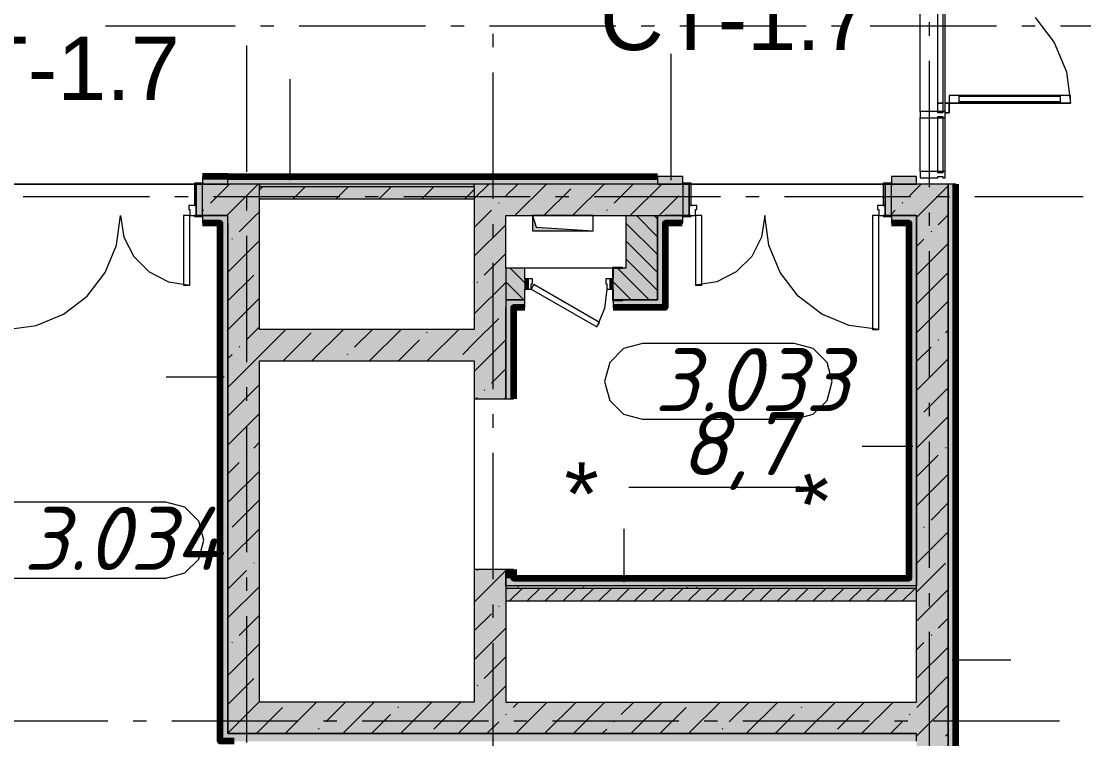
# Model space of a CAD drawing. Header units: millimetres. Extents: x -537608 to 253996, y -217170 to 186033.
# Drawn here: x -232611 to -224204, y 95031 to 100710 of the extents above; entities that cross this region are included whole.
import ezdxf

# ---------------------------------------------------------------- set-up
doc = ezdxf.new("R2010")
doc.units = ezdxf.units.MM
doc.layers.add('16) Лак 1.6м', color=160, linetype='Continuous', lineweight=90)
doc.layers.add('PDF _Геометрия', color=7, linetype='Continuous')
doc.layers.add('PDF _Текст', color=7, linetype='Continuous')
doc.layers.add('PDF _Сплошная заливка', color=7, linetype='Continuous', true_color=0xffffff)
doc.styles.add('PDF GOST-Common', font='arial.ttf')
doc.styles.add('PDF ISOCPEUR Italic', font='isocpeui.ttf')

msp = doc.modelspace()

# ---------------------------------------------------------------- hatches: boundary and pattern name
at = {"layer": 'PDF _Сплошная заливка', "true_color": 0x93bf4f, "transparency": 33554559}
h = msp.add_hatch(color=73, dxfattribs=at)
h.paths.add_polyline_path([(-231171.193, 99421.2652), (-230976.1935, 99421.2652), (-230976.1935, 99481.2658), (-231176.1922, 99481.2658), (-231176.1922, 99429.2655), (-231171.193, 99429.2655), (-231171.193, 99422.7658)], flags=0)
h.paths.add_polyline_path([(-232831.1934, 99421.2652), (-232831.1934, 99429.2655), (-232826.1921, 99429.2655), (-232826.1921, 99481.2658), (-233026.1928, 99481.2658), (-233026.1928, 99421.2652)], flags=0)
at = {"layer": 'PDF _Сплошная заливка', "true_color": 0xff7d7d, "transparency": 33554559}
for points in [[(-227576.1934, 99421.2652), (-227576.1934, 99481.2658), (-230976.1935, 99481.2658), (-230976.1935, 99421.2652), (-228265.7155, 99421.2652)], [(-225276.1932, 91981.2671), (-225216.1946, 91981.2671), (-225216.1946, 99421.2652), (-225276.1932, 99421.2652), (-225276.1932, 92577.1358)]]:
    msp.add_hatch(color=11, dxfattribs=at).paths.add_polyline_path(points)
at = {"layer": 'PDF _Сплошная заливка', "true_color": 0x93bf4f, "transparency": 33554559}
h = msp.add_hatch(color=73, dxfattribs=at)
h.paths.add_polyline_path([(-227381.1939, 99421.2652), (-227381.1939, 99429.2655), (-227376.1926, 99429.2655), (-227376.1926, 99481.2658), (-227576.1934, 99481.2658), (-227576.1934, 99421.2652), (-227430.8453, 99421.2652)], flags=0)
h.paths.add_polyline_path([(-225526.1941, 99421.2652), (-225526.1941, 99481.2658), (-225726.1927, 99481.2658), (-225726.1927, 99429.2655), (-225721.1936, 99429.2655), (-225721.1936, 99421.2652)], flags=0)
at = {"layer": 'PDF _Сплошная заливка', "transparency": 33554559}
h = msp.add_hatch(color=256, dxfattribs=at)
h.paths.add_polyline_path([(-232831.1934, 99171.2642), (-232826.1921, 99171.2642), (-232826.1921, 99421.2652), (-233126.1932, 99421.2652), (-233126.1932, 99171.2642)], flags=0)
h.paths.add_polyline_path([(-231176.1922, 99171.2642), (-230726.1926, 99171.2642), (-230726.1926, 99421.2652), (-231176.1922, 99421.2652)], flags=0)
for points in [[(-229026.1925, 99401.2642), (-229026.1925, 99421.2652), (-230726.1926, 99421.2652), (-230726.1926, 99401.2642), (-229935.4537, 99401.2642)], [(-229026.1925, 99301.266), (-229026.1925, 99401.2642), (-230726.1926, 99401.2642), (-230726.1926, 99301.266), (-229935.4537, 99301.266)], [(-230726.1926, 95071.2678), (-230726.1926, 99171.2642), (-230976.1935, 99171.2642), (-230976.1935, 95071.2678), (-230770.3238, 95071.2678)], [(-225526.1941, 95321.2644), (-225276.1932, 95321.2644), (-225276.1932, 99171.2642), (-225526.1941, 99171.2642), (-225526.1941, 95408.9327)], [(-225526.1941, 96221.2636), (-225526.1941, 96241.2646), (-228776.1937, 96241.2646), (-228776.1937, 96221.2636), (-228265.7155, 96221.2636)], [(-225526.1941, 96121.2675), (-225526.1941, 96221.2636), (-228776.1937, 96221.2636), (-228776.1937, 96121.2675), (-228265.7155, 96121.2675)], [(-225526.1941, 95071.2678), (-225276.1932, 95071.2678), (-225276.1932, 95321.2644), (-230726.1926, 95321.2644), (-230726.1926, 95071.2678), (-226595.9773, 95071.2678)], [(-225276.1932, 91921.2686), (-225276.1932, 95071.2678), (-225526.1941, 95071.2678), (-225526.1941, 91921.2686), (-225324.5808, 91921.2686)]]:
    msp.add_hatch(color=256, dxfattribs=at).paths.add_polyline_path(points)
h = msp.add_hatch(color=256, dxfattribs=at)
h.paths.add_polyline_path([(-228776.1937, 95321.2644), (-228776.1937, 96371.2642), (-229026.1925, 96371.2642), (-229026.1925, 95321.2644)], flags=0)
h.paths.add_polyline_path([(-229026.1925, 97721.2651), (-228776.1937, 97721.2651), (-228776.1937, 99421.2652), (-229026.1925, 99421.2652), (-229026.1925, 98021.2662)], flags=0)
h = msp.add_hatch(color=256, dxfattribs=at)
h.paths.add_polyline_path([(-227430.8453, 99171.2642), (-227376.1926, 99171.2642), (-227376.1926, 99421.2652), (-228776.1937, 99421.2652), (-228776.1937, 99171.2642), (-227516.1927, 99171.2642)], flags=0)
h.paths.add_polyline_path([(-225276.1932, 99171.2642), (-225276.1932, 99421.2652), (-225726.1927, 99421.2652), (-225726.1927, 99171.2642), (-225343.6732, 99171.2642)], flags=0)
at = {"layer": 'PDF _Сплошная заливка', "true_color": 0xf4f4f4, "transparency": 33554559}
msp.add_hatch(color=7, dxfattribs=at).paths.add_polyline_path([(-225761.1072, 99171.2642), (-225726.1927, 99171.2642), (-225726.1927, 99421.2652), (-225776.1929, 99421.2652), (-225776.1929, 99171.2642)])
at = {"layer": 'PDF _Сплошная заливка', "true_color": 0x56bc34, "transparency": 33554559}
h = msp.add_hatch(color=85, dxfattribs=at)
h.paths.add_polyline_path([(-230976.1935, 99111.2657), (-230976.1935, 99171.2642), (-231171.193, 99169.122), (-231171.193, 99163.266), (-231176.1922, 99163.266), (-231176.1922, 99111.2657), (-231036.192, 99111.2657)], flags=0)
h.paths.add_polyline_path([(-232831.1934, 99111.2657), (-232826.1921, 99111.2657), (-232826.1921, 99163.266), (-232831.1934, 99163.266), (-232831.1934, 99171.2642), (-233126.1932, 99171.2642), (-233126.1932, 99111.2657), (-233066.1926, 99111.2657)], flags=0)
at = {"layer": 'PDF _Сплошная заливка', "true_color": 0xe2e2e2, "transparency": 33554559}
msp.add_hatch(color=254, dxfattribs=at).paths.add_polyline_path([(-228086.1936, 99051.2651), (-228536.1932, 99081.2643), (-228566.1925, 99171.2642), (-228566.1925, 99051.2651), (-228265.7155, 99051.2651)])
at = {"layer": 'PDF _Сплошная заливка', "true_color": 0x56bc34, "transparency": 33554559}
h = msp.add_hatch(color=85, dxfattribs=at)
h.paths.add_polyline_path([(-225526.1941, 99111.2657), (-225526.1941, 99171.2642), (-225721.1936, 99169.122), (-225721.1936, 99163.266), (-225726.1927, 99163.266), (-225726.1927, 99111.2657), (-225586.1947, 99111.2657)], flags=0)
h.paths.add_polyline_path([(-227430.8453, 99111.2657), (-227376.1926, 99111.2657), (-227376.1926, 99163.266), (-227381.1939, 99163.266), (-227381.1939, 99171.2642), (-227516.1927, 99171.2642), (-227516.1927, 99111.2657)], flags=0)
h = msp.add_hatch(color=85, dxfattribs=at)
h.paths.add_polyline_path([(-227926.1926, 98445.5553), (-227516.1927, 98445.5553), (-227516.1927, 98505.5559), (-227926.1926, 98505.5559)], flags=0)
h.paths.add_polyline_path([(-228716.1931, 98445.5553), (-228626.1931, 98445.5553), (-228626.1931, 98505.5559), (-228776.1937, 98505.5559), (-228776.1937, 98445.5553)], flags=0)
for points in [[(-225586.1947, 96241.2646), (-225586.1947, 96301.2674), (-228776.1937, 96301.2674), (-228776.1937, 96241.2646), (-228265.7155, 96241.2646)], [(-225586.1947, 95011.265), (-225526.1941, 95011.265), (-225526.1941, 95071.2678), (-230976.1935, 95071.2678), (-230976.1935, 95011.265), (-226595.9773, 95011.265)]]:
    msp.add_hatch(color=85, dxfattribs=at).paths.add_polyline_path(points)

# ---------------------------------------------------------------- linework, layer by layer
at = {"layer": '16) Лак 1.6м'}
for p, q in [((-230976.1935, 99481.2658), (-231176.1922, 99481.2658)), ((-230976.1935, 99481.2658), (-227576.1934, 99481.2658)), ((-225216.1946, 91981.2671), (-225216.1946, 99421.2652))]:
    msp.add_line(p, q, dxfattribs=at)
for points in [[(-230926.1934, 95011.265), (-231036.192, 95011.265), (-231036.192, 99111.2657), (-231176.1922, 99111.2657)], [(-228716.1931, 96371.2642), (-228716.1931, 96301.2674), (-225586.1947, 96301.2674), (-225586.1947, 99111.2657), (-225726.1927, 99111.2657)], [(-227381.1939, 99111.2657), (-227516.1927, 99111.2657), (-227516.1927, 98445.5553), (-227926.1926, 98445.5553)], [(-228626.1931, 98445.5553), (-228716.1931, 98445.5553), (-228716.1931, 97721.2651)]]:
    msp.add_lwpolyline(points, dxfattribs=at)
at = {"layer": 'PDF _Геометрия', "lineweight": 9}
for p, q in [((-225498.1928, 99996.2652), (-225498.1928, 102046.2645)), ((-225358.1948, 99996.2652), (-225358.1948, 102046.2645)), ((-225318.193, 102046.2645), (-225318.193, 99996.2652)), ((-225301.1932, 99996.2652), (-225301.1932, 102046.2645)), ((-224589.3708, 100740.087), (-224436.8104, 100541.2639)), ((-224436.8104, 100541.2639), (-224340.9049, 100309.731)), ((-227469.1916, 99451.2644), (-227469.1916, 100451.264)), ((-224340.9049, 100309.731), (-224308.193, 100061.265)), ((-230483.8088, 99451.2644), (-230483.8088, 100251.2653)), ((-225358.1948, 100061.265), (-225318.193, 100061.265)), ((-225318.193, 100061.265), (-225358.1948, 100061.265)), ((-225268.1927, 100061.265), (-225301.1932, 100061.265)), ((-225301.1932, 100061.265), (-225268.1927, 100061.265)), ((-225268.1927, 100121.2657), (-225268.1927, 100061.265)), ((-224308.193, 100121.2657), (-225268.1927, 100121.2657)), ((-225268.1927, 100121.2657), (-225268.1927, 100061.265)), ((-224308.193, 100121.2657), (-225268.1927, 100121.2657)), ((-224308.193, 100061.265), (-225268.1927, 100061.265)), ((-225268.1927, 100061.265), (-224308.193, 100061.265)), ((-225268.1927, 100061.265), (-224308.193, 100061.265)), ((-225268.1927, 100061.265), (-225268.1927, 99986.2648)), ((-225268.1927, 99986.2648), (-225268.1927, 100061.265)), ((-225188.1933, 100061.265), (-225188.1933, 100121.2657)), ((-224388.1946, 100115.2654), (-225188.1933, 100115.2654)), ((-224388.1946, 100071.2655), (-225188.1933, 100071.2655)), ((-224388.1946, 100061.265), (-224388.1946, 100121.2657)), ((-224308.193, 100061.265), (-224308.193, 100121.2657)), ((-224308.193, 100061.265), (-224308.193, 100121.2657)), ((-225358.1948, 99996.2652), (-225498.1928, 99996.2652)), ((-225498.1928, 99996.2652), (-225498.1928, 99946.265)), ((-225318.193, 99996.2652), (-225358.1948, 99996.2652)), ((-225358.1948, 99986.2648), (-225358.1948, 99996.2652)), ((-225318.193, 99986.2648), (-225358.1948, 99986.2648)), ((-225301.1932, 99996.2652), (-225318.193, 99996.2652)), ((-225318.193, 99996.2652), (-225318.193, 99986.2648)), ((-225301.1932, 99946.265), (-225301.1932, 99996.2652)), ((-225268.1927, 99986.2648), (-225301.1932, 99986.2648)), ((-225301.1932, 99986.2648), (-225268.1927, 99986.2648)), ((-225498.1928, 99521.2656), (-225498.1928, 99946.265)), ((-225498.1928, 99946.265), (-225358.1948, 99946.265)), ((-225358.1948, 99956.2655), (-225318.193, 99956.2655)), ((-225358.1948, 99946.265), (-225358.1948, 99956.2655)), ((-225358.1948, 99946.265), (-225318.193, 99946.265)), ((-225358.1948, 99521.2656), (-225358.1948, 99946.265)), ((-225318.193, 99956.2655), (-225318.193, 99946.265)), ((-225318.193, 99946.265), (-225318.193, 99521.2656)), ((-225318.193, 99946.265), (-225301.1932, 99946.265)), ((-225301.1932, 99521.2656), (-225301.1932, 99946.265)), ((-231176.1922, 99481.2658), (-231176.1922, 99429.2655)), ((-230976.1935, 99421.2652), (-230976.1935, 99481.2658)), ((-230976.1935, 99421.2652), (-230976.1935, 99481.2658)), ((-227576.1934, 99481.2658), (-227576.1934, 99421.2652)), ((-227376.1926, 99481.2658), (-227576.1934, 99481.2658)), ((-227576.1934, 99481.2658), (-227576.1934, 99421.2652)), ((-227376.1926, 99429.2655), (-227376.1926, 99481.2658)), ((-225526.1941, 99481.2658), (-225726.1927, 99481.2658)), ((-225726.1927, 99481.2658), (-225726.1927, 99429.2655)), ((-225526.1941, 99421.2652), (-225526.1941, 99481.2658)), ((-225358.1948, 99521.2656), (-225498.1928, 99521.2656)), ((-225498.1928, 99521.2656), (-225498.1928, 99471.2653)), ((-225498.1928, 99471.2653), (-225358.1948, 99471.2653)), ((-225318.193, 99521.2656), (-225358.1948, 99521.2656)), ((-225358.1948, 99511.2651), (-225358.1948, 99521.2656)), ((-225318.193, 99511.2651), (-225358.1948, 99511.2651)), ((-225358.1948, 99481.2658), (-225318.193, 99481.2658)), ((-225358.1948, 99471.2653), (-225358.1948, 99481.2658)), ((-225301.1932, 99521.2656), (-225318.193, 99521.2656)), ((-225318.193, 99521.2656), (-225318.193, 99511.2651)), ((-225318.193, 99481.2658), (-225318.193, 99471.2653)), ((-225318.193, 99471.2653), (-225301.1932, 99471.2653)), ((-225301.1932, 99471.2653), (-225301.1932, 99521.2656)), ((-231241.192, 99429.2655), (-231241.192, 99421.2652)), ((-231171.193, 99429.2655), (-231241.192, 99429.2655)), ((-231241.192, 99421.2652), (-231241.192, 99251.2658)), ((-231226.1924, 99421.2652), (-231241.192, 99421.2652)), ((-231241.192, 99421.2652), (-231171.193, 99421.2652)), ((-231226.1924, 99421.2652), (-231226.1924, 99171.2642)), ((-231176.1922, 99421.2652), (-231226.1924, 99421.2652)), ((-231226.1924, 99251.2658), (-231226.1924, 99421.2652)), ((-231176.1922, 99171.2642), (-231176.1922, 99421.2652)), ((-231171.193, 99421.2652), (-231171.193, 99429.2655)), ((-230976.1935, 99421.2652), (-231171.193, 99421.2652)), ((-231171.193, 99421.2652), (-230976.1935, 99421.2652)), ((-231114.0407, 99270.7845), (-230963.56, 99421.2652)), ((-230985.4621, 99171.2642), (-230735.461, 99421.2652)), ((-228776.1937, 99421.2652), (-230976.1935, 99421.2652)), ((-230726.1926, 99421.2652), (-230976.1935, 99421.2652)), ((-229026.1925, 99421.2652), (-230726.1926, 99421.2652)), ((-230726.1926, 99421.2652), (-230726.1926, 99401.2642)), ((-230726.1926, 99401.2642), (-230726.1926, 99421.2652)), ((-230726.1926, 99375.6354), (-230700.5617, 99401.2642)), ((-230726.1926, 99301.266), (-230726.1926, 99401.2642)), ((-230726.1926, 99401.2642), (-229026.1925, 99401.2642)), ((-230726.1926, 99301.266), (-230726.1926, 99401.2642)), ((-230461.1511, 99301.266), (-230361.1507, 99401.2642)), ((-230121.7402, 99301.266), (-230021.7397, 99401.2642)), ((-229782.3292, 99301.266), (-229682.3287, 99401.2642)), ((-229442.9182, 99301.266), (-229342.9178, 99401.2642)), ((-229103.5073, 99301.266), (-229026.1925, 99378.5786)), ((-229026.1925, 99305.7463), (-228910.6737, 99421.2652)), ((-229026.1925, 99401.2642), (-229026.1925, 99421.2652)), ((-228776.1937, 99421.2652), (-229026.1925, 99421.2652)), ((-229026.1925, 99401.2642), (-229026.1925, 99301.266)), ((-227576.1934, 99421.2652), (-228776.1937, 99421.2652)), ((-227576.1934, 99421.2652), (-228776.1937, 99421.2652)), ((-228776.0322, 99327.8098), (-228682.5747, 99421.2652)), ((-228704.4767, 99171.2642), (-228454.4778, 99421.2652)), ((-228476.3777, 99171.2642), (-228262.8112, 99384.8329)), ((-228248.2809, 99171.2642), (-227998.2799, 99421.2652)), ((-227920.6616, 99270.7845), (-227770.181, 99421.2652)), ((-227792.0829, 99171.2642), (-227542.0842, 99421.2652)), ((-227576.1934, 99421.2652), (-227381.1939, 99421.2652)), ((-227381.1939, 99421.2652), (-227576.1934, 99421.2652)), ((-227311.1928, 99429.2655), (-227381.1939, 99429.2655)), ((-227381.1939, 99429.2655), (-227381.1939, 99421.2652)), ((-227381.1939, 99421.2652), (-227311.1928, 99421.2652)), ((-227326.1924, 99421.2652), (-227376.1926, 99421.2652)), ((-227376.1926, 99421.2652), (-227376.1926, 99171.2642)), ((-227326.1924, 99171.2642), (-227326.1924, 99421.2652)), ((-227311.1928, 99421.2652), (-227326.1924, 99421.2652)), ((-227326.1924, 99421.2652), (-227326.1924, 99251.2658)), ((-227311.1928, 99421.2652), (-227311.1928, 99429.2655)), ((-227311.1928, 99251.2658), (-227311.1928, 99421.2652)), ((-225791.1947, 99429.2655), (-225791.1947, 99421.2652)), ((-225721.1936, 99429.2655), (-225791.1947, 99429.2655)), ((-225791.1947, 99421.2652), (-225791.1947, 99251.2658)), ((-225776.1929, 99421.2652), (-225791.1947, 99421.2652)), ((-225791.1947, 99421.2652), (-225721.1936, 99421.2652)), ((-225776.1929, 99421.2652), (-225776.1929, 99171.2642)), ((-225726.1927, 99421.2652), (-225776.1929, 99421.2652)), ((-225776.1929, 99251.2658), (-225776.1929, 99421.2652)), ((-225726.1927, 99412.367), (-225717.2967, 99421.2652)), ((-225726.1927, 99171.2642), (-225726.1927, 99421.2652)), ((-225721.1936, 99421.2652), (-225721.1936, 99429.2655)), ((-225526.1941, 99421.2652), (-225721.1936, 99421.2652)), ((-225721.1936, 99421.2652), (-225526.1941, 99421.2652)), ((-225582.6532, 99327.8098), (-225489.1978, 99421.2652)), ((-225276.1932, 99421.2652), (-225526.1941, 99421.2652)), ((-225511.0997, 99171.2642), (-225276.1932, 99406.1708)), ((-225276.1932, 99171.2642), (-225276.1932, 99421.2652)), ((-225216.1946, 99421.2652), (-225276.1932, 99421.2652)), ((-225276.1932, 99421.2652), (-225276.1932, 95071.2678)), ((-230726.1926, 99171.2642), (-230726.1926, 99301.266)), ((-229026.1925, 99301.266), (-230726.1926, 99301.266)), ((-229026.1925, 99301.266), (-229026.1925, 98271.2651)), ((-227563.984, 99171.2642), (-227407.4406, 99327.8098)), ((-231226.1924, 99251.2658), (-231286.193, 99251.2658)), ((-231286.193, 99251.2658), (-231286.193, 99221.2644)), ((-231286.193, 99221.2644), (-231276.1925, 99221.2644)), ((-231276.1925, 99221.2644), (-231276.1925, 99171.2642)), ((-231241.192, 99251.2658), (-231226.1924, 99251.2658)), ((-231226.1924, 99171.2642), (-231226.1924, 99251.2658)), ((-231171.066, 99213.7592), (-231166.3252, 99218.5022)), ((-229026.1925, 99077.6473), (-228890.0806, 99213.7592)), ((-228833.0575, 99270.7845), (-228828.3145, 99275.5253)), ((-227977.6869, 99213.7592), (-227972.9461, 99218.5022)), ((-227266.1939, 99251.2658), (-227326.1924, 99251.2658)), ((-227326.1924, 99251.2658), (-227326.1924, 99171.2642)), ((-227326.1924, 99251.2658), (-227311.1928, 99251.2658)), ((-227276.1944, 99171.2642), (-227276.1944, 99221.2644)), ((-227276.1944, 99221.2644), (-227266.1939, 99221.2644)), ((-227266.1939, 99221.2644), (-227266.1939, 99251.2658)), ((-225776.1929, 99251.2658), (-225836.1936, 99251.2658)), ((-225836.1936, 99251.2658), (-225836.1936, 99221.2644)), ((-225836.1936, 99221.2644), (-225826.1931, 99221.2644)), ((-225826.1931, 99221.2644), (-225826.1931, 99171.2642)), ((-225791.1947, 99251.2658), (-225776.1929, 99251.2658)), ((-225776.1929, 99171.2642), (-225776.1929, 99251.2658)), ((-225726.1927, 99184.268), (-225696.7016, 99213.7592)), ((-225639.6784, 99270.7845), (-225634.9355, 99275.5253)), ((-231856.8592, 98938.3275), (-231826.1925, 99171.2642)), ((-231826.1925, 99171.2642), (-231799.2741, 99001.3057)), ((-231276.1925, 99171.2642), (-231326.1927, 99171.2642)), ((-231326.1927, 99171.2642), (-231326.1927, 98621.2643)), ((-231276.1925, 98621.2643), (-231276.1925, 99171.2642)), ((-231276.1925, 99171.2642), (-231226.1924, 99171.2642)), ((-231241.192, 99172.2654), (-231241.192, 99171.2642)), ((-231226.1924, 99172.2654), (-231241.192, 99172.2654)), ((-231241.192, 99171.2642), (-231226.1924, 99171.2642)), ((-231241.192, 99171.2642), (-231241.192, 99163.266)), ((-231171.193, 99171.2642), (-231241.192, 99171.2642)), ((-231241.192, 99163.266), (-231171.193, 99163.266)), ((-231226.1924, 99171.2642), (-231226.1924, 99172.2654)), ((-231226.1924, 99171.2642), (-231176.1922, 99171.2642)), ((-231176.1922, 99163.266), (-231176.1922, 99111.2657)), ((-230976.1935, 99171.2642), (-231171.193, 99171.2642)), ((-231171.193, 99171.2642), (-230976.1935, 99171.2642)), ((-231171.193, 99163.266), (-231171.193, 99171.2642)), ((-230976.1935, 99111.2657), (-230976.1935, 99171.2642)), ((-230885.9417, 99042.6855), (-230757.3631, 99171.2642)), ((-230757.3631, 99171.2642), (-230726.1926, 99202.4346)), ((-230726.1926, 98271.2651), (-230726.1926, 99171.2642)), ((-228776.1937, 98755.5547), (-228776.1937, 99171.2642)), ((-228776.1937, 99171.2642), (-227826.1944, 99171.2642)), ((-227826.1944, 99171.2642), (-227576.1934, 99171.2642)), ((-227826.1944, 99171.2642), (-227826.1944, 98755.5547)), ((-227576.1934, 99004.0551), (-227743.4047, 99171.2642)), ((-227576.1934, 99145.4761), (-227601.9836, 99171.2642)), ((-227576.1934, 99171.2642), (-227576.1934, 98505.5559)), ((-227576.1934, 98755.5547), (-227576.1934, 99171.2642)), ((-227576.1934, 99171.2642), (-227516.1927, 99171.2642)), ((-227516.1927, 99171.2642), (-227381.1939, 99171.2642)), ((-227381.1939, 99171.2642), (-227516.1927, 99171.2642)), ((-227311.1928, 99171.2642), (-227381.1939, 99171.2642)), ((-227381.1939, 99171.2642), (-227381.1939, 99163.266)), ((-227381.1939, 99163.266), (-227311.1928, 99163.266)), ((-227376.1926, 99171.2642), (-227326.1924, 99171.2642)), ((-227376.1926, 99111.2657), (-227376.1926, 99163.266)), ((-227311.1928, 99172.2654), (-227326.1924, 99172.2654)), ((-227326.1924, 99172.2654), (-227326.1924, 99171.2642)), ((-227326.1924, 99171.2642), (-227276.1944, 99171.2642)), ((-227326.1924, 99171.2642), (-227311.1928, 99171.2642)), ((-227311.1928, 99171.2642), (-227311.1928, 99172.2654)), ((-227311.1928, 99163.266), (-227311.1928, 99171.2642)), ((-227226.1942, 99171.2642), (-227276.1944, 99171.2642)), ((-227276.1944, 99171.2642), (-227276.1944, 98621.2643)), ((-227226.1942, 98621.2643), (-227226.1942, 99171.2642)), ((-226726.1945, 99171.2642), (-226753.1128, 99001.3057)), ((-226695.5277, 98938.3275), (-226726.1945, 99171.2642)), ((-225826.1931, 99171.2642), (-225876.1933, 99171.2642)), ((-225876.1933, 99171.2642), (-225876.1933, 98271.2651)), ((-225826.1931, 98271.2651), (-225826.1931, 99171.2642)), ((-225826.1931, 99171.2642), (-225776.1929, 99171.2642)), ((-225791.1947, 99172.2654), (-225791.1947, 99171.2642)), ((-225776.1929, 99172.2654), (-225791.1947, 99172.2654)), ((-225791.1947, 99171.2642), (-225776.1929, 99171.2642)), ((-225791.1947, 99171.2642), (-225791.1947, 99163.266)), ((-225721.1936, 99171.2642), (-225791.1947, 99171.2642)), ((-225791.1947, 99163.266), (-225721.1936, 99163.266)), ((-225776.1929, 99171.2642), (-225776.1929, 99172.2654)), ((-225776.1929, 99171.2642), (-225726.1927, 99171.2642)), ((-225726.1927, 99163.266), (-225726.1927, 99111.2657)), ((-225721.1936, 99163.266), (-225721.1936, 99171.2642)), ((-225526.1941, 99171.2642), (-225721.1936, 99171.2642)), ((-225721.1936, 99171.2642), (-225526.1941, 99171.2642)), ((-225526.1941, 99156.1698), (-225511.0997, 99171.2642)), ((-225526.1941, 99111.2657), (-225526.1941, 99171.2642)), ((-225526.1941, 99171.2642), (-225526.1941, 99111.2657)), ((-225354.5542, 99099.7108), (-225283.0008, 99171.2642)), ((-225283.0008, 99171.2642), (-225276.1932, 99178.0718)), ((-225276.1932, 95321.2644), (-225276.1932, 99171.2642)), ((-231176.1922, 99111.2657), (-231036.192, 99111.2657)), ((-231036.192, 99111.2657), (-231036.192, 95011.265)), ((-230976.1935, 95071.2678), (-230976.1935, 99111.2657)), ((-230976.1935, 99111.2657), (-230976.1935, 95071.2678)), ((-229026.1925, 98849.5483), (-228776.1937, 99099.5493)), ((-227576.1934, 98862.6318), (-227826.1944, 99112.6328)), ((-227516.1927, 98505.5559), (-227516.1927, 99111.2657)), ((-227516.1927, 99111.2657), (-227376.1926, 99111.2657)), ((-225726.1927, 99111.2657), (-225586.1947, 99111.2657)), ((-225586.1947, 99111.2657), (-225586.1947, 96301.2674)), ((-225526.1941, 96241.2646), (-225526.1941, 99111.2657)), ((-225526.1941, 99111.2657), (-225526.1941, 96241.2646)), ((-225411.5795, 99042.6855), (-225406.8386, 99047.4284)), ((-231799.2741, 99001.3057), (-231721.1521, 98847.9832)), ((-230976.1935, 98724.3369), (-230726.1926, 98974.3378)), ((-230942.9671, 98985.6602), (-230938.2262, 98990.4032)), ((-227610.5373, 98755.5547), (-227826.1944, 98971.2118)), ((-226753.1128, 99001.3057), (-226831.2349, 98847.9832)), ((-225526.1941, 98928.0709), (-225468.6047, 98985.6602)), ((-231946.7687, 98721.2646), (-231856.8592, 98938.3275)), ((-228947.1059, 98700.5382), (-228776.1937, 98871.4503)), ((-226605.6161, 98721.2646), (-226695.5277, 98938.3275)), ((-225526.1941, 98699.9741), (-225276.1932, 98949.9729)), ((-231721.1521, 98847.9832), (-231599.4736, 98726.3068)), ((-227751.9584, 98755.5547), (-227826.1944, 98829.7907)), ((-226831.2349, 98847.9832), (-226952.9112, 98726.3068)), ((-232089.7959, 98534.8684), (-231946.7687, 98721.2646)), ((-231599.4736, 98726.3068), (-231446.151, 98648.1848)), ((-228626.1931, 98755.5547), (-228776.1937, 98755.5547)), ((-228776.1937, 98755.5547), (-228776.1937, 98505.5559)), ((-228626.1931, 98639.8399), (-228741.9079, 98755.5547)), ((-228626.1931, 98670.5561), (-228626.1931, 98755.5547)), ((-227826.1944, 98755.5547), (-227926.1926, 98755.5547)), ((-227926.1926, 98755.5547), (-227926.1926, 98670.5561)), ((-227643.3806, 98505.5559), (-227893.3794, 98755.5547)), ((-227576.1934, 98579.7897), (-227751.9584, 98755.5547)), ((-227576.1934, 98721.2108), (-227610.5373, 98755.5547)), ((-227576.1934, 98505.5559), (-227576.1934, 98755.5547)), ((-226952.9112, 98726.3068), (-227106.2337, 98648.1848)), ((-226462.589, 98534.8684), (-226605.6161, 98721.2646)), ((-225525.6279, 98472.4392), (-225276.1932, 98721.8739)), ((-231446.151, 98648.1848), (-231276.1925, 98621.2643)), ((-231326.1927, 98621.2643), (-231276.1925, 98621.2643)), ((-230976.1935, 98496.2379), (-230771.8933, 98700.5382)), ((-229026.1925, 98393.3526), (-228776.1937, 98643.3514)), ((-229004.1312, 98643.5128), (-228999.3882, 98648.2558)), ((-228633.3301, 98505.5559), (-228776.1937, 98648.4194)), ((-228601.193, 98670.5561), (-228626.1931, 98670.5561)), ((-228626.1931, 98670.5561), (-228626.1931, 98590.5545)), ((-228566.1925, 98670.5561), (-228601.193, 98670.5561)), ((-228601.193, 98670.5561), (-228601.193, 98590.5545)), ((-228601.193, 98590.5545), (-228601.193, 98670.5561)), ((-228576.1929, 98590.5545), (-228576.1929, 98630.5564)), ((-228576.1929, 98630.5564), (-228566.1925, 98630.5564)), ((-228556.1941, 98625.1955), (-228576.1929, 98590.5545)), ((-228566.1925, 98630.5564), (-228566.1925, 98670.5561)), ((-228036.5788, 98325.1965), (-228556.1941, 98625.1955)), ((-227951.1927, 98670.5561), (-227986.1932, 98670.5561)), ((-227986.1932, 98670.5561), (-227986.1932, 98630.5564)), ((-227986.1932, 98630.5564), (-227976.1928, 98630.5564)), ((-227976.1928, 98630.5564), (-227976.1928, 98590.5545)), ((-227951.1927, 98590.5545), (-227951.1927, 98670.5561)), ((-227951.1927, 98670.5561), (-227951.1927, 98590.5545)), ((-227926.1926, 98670.5561), (-227951.1927, 98670.5561)), ((-227926.1926, 98590.5545), (-227926.1926, 98670.5561)), ((-227784.8017, 98505.5559), (-227926.1926, 98646.9468)), ((-227106.2337, 98648.1848), (-227276.1944, 98621.2643)), ((-227276.1944, 98621.2643), (-227226.1942, 98621.2643)), ((-232276.1921, 98391.8433), (-232089.7959, 98534.8684)), ((-228626.1931, 98505.5559), (-228626.1931, 98590.5545)), ((-228626.1931, 98590.5545), (-228601.193, 98590.5545)), ((-228601.193, 98590.5545), (-228576.1929, 98590.5545)), ((-228576.1929, 98590.5545), (-228056.5776, 98290.5555)), ((-227976.1928, 98590.5545), (-227996.6372, 98435.2641)), ((-227976.1928, 98590.5545), (-227951.1927, 98590.5545)), ((-227951.1927, 98590.5545), (-227926.1926, 98590.5545)), ((-227926.1926, 98590.5545), (-227926.1926, 98505.5559)), ((-226276.1927, 98391.8433), (-226462.589, 98534.8684)), ((-230976.1935, 98268.1411), (-230726.1926, 98518.1399)), ((-228774.7512, 98505.5559), (-228776.1937, 98506.9984)), ((-228776.1937, 98505.5559), (-228626.1931, 98505.5559)), ((-228626.1931, 98505.5559), (-228776.1937, 98505.5559)), ((-228776.1937, 98505.5559), (-228776.1937, 98445.5553)), ((-228626.1931, 98445.5553), (-228626.1931, 98505.5559)), ((-227576.1934, 98505.5559), (-227926.1926, 98505.5559)), ((-227926.1926, 98505.5559), (-227926.1926, 98445.5553)), ((-227926.1926, 98505.5559), (-227576.1934, 98505.5559)), ((-227516.1927, 98445.5553), (-227516.1927, 98505.5559)), ((-225526.1941, 98243.7761), (-225276.1932, 98493.7771)), ((-232493.255, 98301.9317), (-232276.1921, 98391.8433)), ((-228776.1937, 98445.5553), (-228776.1937, 97721.2651)), ((-228776.1937, 97721.2651), (-228776.1937, 98445.5553)), ((-228716.1931, 97721.2651), (-228716.1931, 98445.5553)), ((-228716.1931, 98445.5553), (-228626.1931, 98445.5553)), ((-227996.6372, 98435.2641), (-228056.5776, 98290.5555)), ((-227926.1926, 98445.5553), (-227516.1927, 98445.5553)), ((-226059.1298, 98301.9317), (-226276.1927, 98391.8433)), ((-232726.1916, 98271.2651), (-232493.255, 98301.9317)), ((-230828.9186, 98187.3171), (-230726.1926, 98290.0409)), ((-229026.1925, 98165.2536), (-228833.0575, 98358.3908)), ((-228056.5776, 98290.5555), (-228036.5788, 98325.1965)), ((-225826.1931, 98271.2651), (-226059.1298, 98301.9317)), ((-230726.1926, 98061.9441), (-230516.8717, 98271.2651)), ((-229026.1925, 98271.2651), (-230726.1926, 98271.2651)), ((-230538.7715, 98021.2662), (-230315.6976, 98244.3402)), ((-230310.6747, 98021.2662), (-230060.6738, 98271.2651)), ((-229973.5481, 98130.2918), (-229832.5748, 98271.2651)), ((-229854.4768, 98021.2662), (-229604.478, 98271.2651)), ((-229403.3017, 98244.3402), (-229398.5609, 98249.0832)), ((-229398.281, 98021.2662), (-229148.28, 98271.2651)), ((-225876.1933, 98271.2651), (-225826.1931, 98271.2651)), ((-225297.5311, 98244.3402), (-225276.1932, 98265.6782)), ((-230885.9417, 98130.2918), (-230881.201, 98135.0326)), ((-229626.3778, 98021.2662), (-229460.3269, 98187.3171)), ((-229118.1796, 98073.2665), (-229026.1925, 98165.2536)), ((-229026.1925, 97937.1546), (-228776.1937, 98187.1556)), ((-225526.1941, 98015.6771), (-225411.5795, 98130.2918)), ((-225354.5542, 98187.3171), (-225349.8134, 98192.0579)), ((-230976.1935, 98040.0422), (-230942.9671, 98073.2665)), ((-230976.1935, 97811.9432), (-230726.1926, 98061.9441)), ((-230030.5733, 98073.2665), (-230025.8325, 98078.0095)), ((-225526.1941, 97787.5804), (-225276.1932, 98037.5792)), ((-230726.1926, 95321.2644), (-230726.1926, 98021.2662)), ((-230726.1926, 98021.2662), (-229026.1925, 98021.2662)), ((-229026.1925, 98021.2662), (-229026.1925, 97721.2651)), ((-228890.0806, 97845.1675), (-228776.1937, 97959.0567)), ((-231006.1928, 97891.7704), (-231463.4887, 97891.7704)), ((-230976.1935, 97583.8464), (-230726.1926, 97833.843)), ((-228947.1059, 97788.1445), (-228942.3651, 97792.8852)), ((-225468.6047, 97617.0707), (-225276.1932, 97809.4802)), ((-229026.1925, 97721.2651), (-228776.1937, 97721.2651)), ((-229013.9853, 97721.2651), (-229004.1312, 97731.1213)), ((-228785.8863, 97721.2651), (-228776.1937, 97730.9577)), ((-228776.1937, 97721.2651), (-228716.1931, 97721.2651)), ((-230976.1935, 97355.7452), (-230726.1926, 97605.7462)), ((-225526.1941, 97331.3824), (-225276.1932, 97581.3834)), ((-225525.6279, 97560.0476), (-225520.8871, 97564.7884)), ((-230771.8933, 97331.9465), (-230726.1926, 97377.6494)), ((-230828.9186, 97274.9233), (-230824.1757, 97279.6642)), ((-225556.1934, 97343.0558), (-225957.5276, 97343.0558)), ((-225526.1941, 97103.2856), (-225354.5542, 97274.9233)), ((-225297.5311, 97331.9465), (-225292.7881, 97336.6873)), ((-230976.1935, 97127.6484), (-230885.9417, 97217.9003)), ((-230976.1935, 96899.5516), (-230726.1926, 97149.5483)), ((-225526.1941, 96875.1845), (-225276.1932, 97125.1855)), ((-230942.9671, 96704.6749), (-230726.1926, 96921.4514)), ((-225411.5795, 96761.7023), (-225276.1932, 96897.0887)), ((-230976.1935, 96443.3537), (-230726.1926, 96693.3546)), ((-227839.2714, 96271.2638), (-227839.2714, 96692.5322)), ((-225468.6047, 96704.6749), (-225463.8618, 96709.42)), ((-225526.1941, 96418.9866), (-225276.1932, 96668.9875)), ((-225526.1941, 96647.0877), (-225525.6279, 96647.6518)), ((-230976.1935, 96215.2526), (-230828.9186, 96362.5275)), ((-230771.8933, 96419.555), (-230767.1525, 96424.2957)), ((-228776.1937, 96371.2642), (-229026.1925, 96371.2642)), ((-229026.1925, 96371.2642), (-229026.1925, 95321.2644)), ((-229026.1925, 96112.3673), (-228776.1937, 96362.3682)), ((-229004.1312, 96362.5275), (-228995.3945, 96371.2642)), ((-228716.1931, 96371.2642), (-228776.1937, 96371.2642)), ((-228776.1937, 96371.2642), (-228776.1937, 96301.2674)), ((-228776.1937, 96301.2674), (-228776.1937, 96371.2642)), ((-228716.1931, 96301.2674), (-228716.1931, 96371.2642)), ((-225526.1941, 96190.8898), (-225297.5311, 96419.555)), ((-228776.1937, 96301.2674), (-228776.1937, 95321.2644)), ((-228776.1937, 96241.2646), (-228776.1937, 96301.2674)), ((-225586.1947, 96301.2674), (-228716.1931, 96301.2674)), ((-230976.1935, 95987.1557), (-230726.1926, 96237.1567)), ((-225586.1947, 96241.2646), (-228776.1937, 96241.2646)), ((-228776.1937, 96241.2646), (-228776.1937, 96221.2636)), ((-225586.1947, 96241.2646), (-228776.1937, 96241.2646)), ((-225526.1941, 96221.2636), (-228776.1937, 96221.2636)), ((-228776.1937, 96221.2636), (-228776.1937, 96121.2675)), ((-228747.9728, 96121.2675), (-228647.9724, 96221.2636)), ((-228606.5518, 96121.2675), (-228506.5513, 96221.2636)), ((-228465.1306, 96121.2675), (-228365.1303, 96221.2636)), ((-228323.7075, 96121.2675), (-228223.7092, 96221.2636)), ((-228182.2864, 96121.2675), (-228082.286, 96221.2636)), ((-228040.8653, 96121.2675), (-227940.865, 96221.2636)), ((-227899.4443, 96121.2675), (-227799.4439, 96221.2636)), ((-227758.0232, 96121.2675), (-227658.0229, 96221.2636)), ((-227616.6022, 96121.2675), (-227516.6018, 96221.2636)), ((-227475.1811, 96121.2675), (-227375.1807, 96221.2636)), ((-227333.7601, 96121.2675), (-227233.7597, 96221.2636)), ((-227192.3368, 96121.2675), (-227092.3386, 96221.2636)), ((-227050.9158, 96121.2675), (-226950.9154, 96221.2636)), ((-226909.4948, 96121.2675), (-226809.4943, 96221.2636)), ((-226768.0736, 96121.2675), (-226668.0733, 96221.2636)), ((-226626.6526, 96121.2675), (-226526.6522, 96221.2636)), ((-226485.2315, 96121.2675), (-226385.2312, 96221.2636)), ((-226343.8105, 96121.2675), (-226243.8101, 96221.2636)), ((-226202.3895, 96121.2675), (-226102.389, 96221.2636)), ((-226060.9662, 96121.2675), (-225960.968, 96221.2636)), ((-225919.5452, 96121.2675), (-225819.5448, 96221.2636)), ((-225778.1241, 96121.2675), (-225678.1237, 96221.2636)), ((-225636.7031, 96121.2675), (-225536.7027, 96221.2636)), ((-225526.1941, 96241.2646), (-225586.1947, 96241.2646)), ((-225526.1941, 96241.2646), (-225586.1947, 96241.2646)), ((-225526.1941, 95321.2644), (-225526.1941, 96241.2646)), ((-225526.1941, 96221.2636), (-225526.1941, 96241.2646)), ((-225526.1941, 96121.2675), (-225526.1941, 96221.2636)), ((-225526.1941, 95962.7929), (-225276.1932, 96212.7896)), ((-228776.1937, 96121.2675), (-225526.1941, 96121.2675)), ((-229026.1925, 95884.2704), (-228890.0806, 96020.3801)), ((-228833.0575, 96077.4076), (-228828.3145, 96082.1484)), ((-230885.9417, 95849.3065), (-230726.1926, 96009.0556)), ((-225354.5542, 95906.3339), (-225276.1932, 95984.6928)), ((-229026.1925, 95656.1693), (-228776.1937, 95906.1703)), ((-225411.5795, 95849.3065), (-225406.8386, 95854.0472)), ((-230976.1935, 95530.9579), (-230726.1926, 95780.9588)), ((-230942.9671, 95792.2833), (-230938.2262, 95797.0241)), ((-225526.1941, 95734.6918), (-225468.6047, 95792.2833)), ((-228947.1059, 95507.1591), (-228776.1937, 95678.0735)), ((-225526.1941, 95506.595), (-225276.1932, 95756.596)), ((-225246.1939, 95655.5234), (-224780.045, 95655.5234)), ((-225483.4236, 95321.2644), (-225276.1932, 95528.4948)), ((-230976.1935, 95302.861), (-230771.8933, 95507.1591)), ((-229004.1312, 95450.136), (-228999.3882, 95454.8767)), ((-228904.9016, 95321.2644), (-228776.1937, 95449.9723)), ((-230976.1935, 95074.7599), (-230726.1926, 95324.7609)), ((-229026.1925, 95321.2644), (-230726.1926, 95321.2644)), ((-230726.1926, 95096.6641), (-230543.7944, 95279.0623)), ((-230523.492, 95071.2678), (-230273.4911, 95321.2644)), ((-230201.647, 95165.0117), (-230045.3943, 95321.2644)), ((-230067.2941, 95071.2678), (-229817.2953, 95321.2644)), ((-229631.4007, 95279.0623), (-229626.6598, 95283.8031)), ((-229611.0983, 95071.2678), (-229361.0973, 95321.2644)), ((-229346.2786, 95107.9886), (-229133.0005, 95321.2644)), ((-229154.9004, 95071.2678), (-228904.9016, 95321.2644)), ((-228776.1937, 95321.2644), (-225526.1941, 95321.2644)), ((-228719.0069, 95279.0623), (-228676.8026, 95321.2644)), ((-228698.7046, 95071.2678), (-228448.7036, 95321.2644)), ((-228470.6057, 95071.2678), (-228220.6046, 95321.2644)), ((-228242.5067, 95071.2678), (-227992.5078, 95321.2644)), ((-227863.6385, 95222.0348), (-227764.4089, 95321.2644)), ((-227786.3109, 95071.2678), (-227536.3099, 95321.2644)), ((-227558.2119, 95071.2678), (-227350.4174, 95279.0623)), ((-227330.113, 95071.2678), (-227080.1141, 95321.2644)), ((-227008.2679, 95165.0117), (-226852.0152, 95321.2644)), ((-226873.9172, 95071.2678), (-226623.9162, 95321.2644)), ((-226438.0216, 95279.0623), (-226433.2808, 95283.8031)), ((-226417.7192, 95071.2678), (-226167.7204, 95321.2644)), ((-226152.8995, 95107.9886), (-225939.6214, 95321.2644)), ((-225961.5235, 95071.2678), (-225711.5225, 95321.2644)), ((-225525.6279, 95279.0623), (-225483.4236, 95321.2644)), ((-225505.3255, 95071.2678), (-225276.1932, 95300.398)), ((-225276.1932, 95071.2678), (-225276.1932, 95321.2644)), ((-229839.1973, 95071.2678), (-229688.4259, 95222.0348)), ((-228776.0322, 95222.0348), (-228771.2893, 95226.7799)), ((-226645.8182, 95071.2678), (-226495.0469, 95222.0348)), ((-225582.6532, 95222.0348), (-225577.9123, 95226.7799)), ((-230751.591, 95071.2678), (-230726.1926, 95096.6641)), ((-230258.6723, 95107.9886), (-230253.9293, 95112.7294)), ((-228926.8035, 95071.2678), (-228833.0575, 95165.0117)), ((-228014.4077, 95071.2678), (-227977.6869, 95107.9886)), ((-227920.6616, 95165.0117), (-227915.9208, 95169.7525)), ((-227065.2932, 95107.9886), (-227060.5524, 95112.7294)), ((-225733.4245, 95071.2678), (-225639.6784, 95165.0117)), ((-230726.1926, 95071.2678), (-230976.1935, 95071.2678)), ((-230976.1935, 95071.2678), (-230726.1926, 95071.2678)), ((-225526.1941, 95071.2678), (-230726.1926, 95071.2678)), ((-230726.1926, 95071.2678), (-225526.1941, 95071.2678)), ((-225526.1941, 95050.3971), (-225505.3255, 95071.2678)), ((-225526.1941, 95011.265), (-225526.1941, 95071.2678)), ((-225297.5311, 95050.9612), (-225277.2265, 95071.2678)), ((-225277.2265, 95071.2678), (-225276.1932, 95072.3012)), ((-225276.1932, 91981.2671), (-225276.1932, 95071.2678)), ((-225276.1932, 95071.2678), (-225276.1932, 91981.2671))]:
    msp.add_line(p, q, dxfattribs=at)
at = {"layer": 'PDF _Геометрия', "color": 253, "lineweight": 9, "true_color": 0xaaaaaa}
for p, q in [((-230917.4201, 100671.2657), (-231944.943, 100671.2657)), ((-230611.5865, 100671.2657), (-230717.4215, 100671.2657)), ((-229411.5884, 100671.2657), (-230411.588, 100671.2657)), ((-229105.7549, 100671.2657), (-229211.5876, 100671.2657)), ((-227905.7546, 100671.2657), (-228905.7541, 100671.2657)), ((-227599.9211, 100671.2657), (-227705.7538, 100671.2657)), ((-226399.9208, 100671.2657), (-227399.9224, 100671.2657)), ((-226094.0894, 100671.2657), (-226199.9222, 100671.2657)), ((-224894.0891, 100671.2657), (-225894.0886, 100671.2657)), ((-225426.1938, 100701.674), (-225426.1938, 100595.8413)), ((-224588.2556, 100671.2657), (-224694.0884, 100671.2657)), ((-223388.2553, 100671.2657), (-224388.2548, 100671.2657)), ((-228876.1941, 100504.5926), (-228876.1941, 100610.4275)), ((-230826.193, 99518.4322), (-230826.193, 100518.434)), ((-225426.1938, 100395.8405), (-225426.1938, 99395.8409)), ((-228876.1941, 99304.5945), (-228876.1941, 100304.594)), ((-231595.876, 99321.2648), (-232595.8756, 99321.2648)), ((-231290.0425, 99321.2648), (-231395.8774, 99321.2648)), ((-230090.0444, 99321.2648), (-231090.0439, 99321.2648)), ((-230826.193, 99212.6009), (-230826.193, 99318.4336)), ((-229784.2108, 99321.2648), (-229890.0436, 99321.2648)), ((-228584.2106, 99321.2648), (-229584.2101, 99321.2648)), ((-228278.377, 99321.2648), (-228384.2098, 99321.2648)), ((-227078.3767, 99321.2648), (-228078.3762, 99321.2648)), ((-226772.5432, 99321.2648), (-226878.3781, 99321.2648)), ((-225572.5451, 99321.2648), (-226572.5446, 99321.2648)), ((-225266.7115, 99321.2648), (-225372.5443, 99321.2648)), ((-224207.4068, 99321.2648), (-225066.7107, 99321.2648)), ((-228566.1925, 99171.2642), (-228566.1925, 99051.2651)), ((-228086.1936, 99171.2642), (-228566.1925, 99171.2642)), ((-228566.1925, 99171.2642), (-228536.1932, 99081.2643)), ((-228086.1936, 99051.2651), (-228086.1936, 99171.2642)), ((-225426.1938, 99195.8424), (-225426.1938, 99090.0074)), ((-228876.1941, 98998.7609), (-228876.1941, 99104.5937)), ((-228566.1925, 99051.2651), (-228086.1936, 99051.2651)), ((-228536.1932, 99081.2643), (-228086.1936, 99051.2651)), ((-230826.193, 98012.6006), (-230826.193, 99012.6001)), ((-225426.1938, 98890.0088), (-225426.1938, 97890.0092)), ((-228876.1941, 97798.7628), (-228876.1941, 98798.7602)), ((-227926.1926, 98755.5547), (-227935.1941, 98755.5547)), ((-227845.0865, 98119.1158), (-227954.8936, 98009.3087)), ((-227695.086, 98159.3093), (-227845.0865, 98119.1158)), ((-226495.0856, 98159.3093), (-227695.086, 98159.3093)), ((-226345.0872, 98119.1158), (-226495.0856, 98159.3093)), ((-226235.2779, 98009.3087), (-226345.0872, 98119.1158)), ((-227954.8936, 98009.3087), (-227995.085, 97859.3082)), ((-226195.0866, 97859.3082), (-226235.2779, 98009.3087)), ((-230826.193, 97706.7671), (-230826.193, 97812.602)), ((-227995.085, 97859.3082), (-227954.8936, 97709.3076)), ((-226235.2779, 97709.3076), (-226195.0866, 97859.3082)), ((-227954.8936, 97709.3076), (-227845.0865, 97599.5026)), ((-226345.0872, 97599.5026), (-226235.2779, 97709.3076)), ((-225426.1938, 97690.0085), (-225426.1938, 97584.1736)), ((-228876.1941, 97492.9271), (-228876.1941, 97598.762)), ((-227845.0865, 97599.5026), (-227695.086, 97559.307)), ((-227695.086, 97559.307), (-226495.0856, 97559.307)), ((-226495.0856, 97559.307), (-226345.0872, 97599.5026)), ((-230826.193, 96506.7668), (-230826.193, 97506.7663)), ((-225426.1938, 97384.1771), (-225426.1938, 96384.1776)), ((-228876.1941, 96292.9268), (-228876.1941, 97292.9263)), ((-227804.1244, 97021.2753), (-226391.2121, 97021.2753)), ((-231466.2811, 96903.0609), (-232666.2815, 96903.0609)), ((-231316.2827, 96862.8696), (-231466.2811, 96903.0609)), ((-231206.4734, 96753.0604), (-231316.2827, 96862.8696)), ((-231166.2821, 96603.0598), (-231206.4734, 96753.0604)), ((-231206.4734, 96453.0592), (-231166.2821, 96603.0598)), ((-231316.2827, 96343.2543), (-231206.4734, 96453.0592)), ((-232666.2815, 96303.0629), (-231466.2811, 96303.0629)), ((-231466.2811, 96303.0629), (-231316.2827, 96343.2543)), ((-230826.193, 96200.9355), (-230826.193, 96306.766)), ((-225426.1938, 96184.1768), (-225426.1938, 96078.342)), ((-228876.1941, 95987.0955), (-228876.1941, 96092.9261)), ((-230826.193, 95000.9351), (-230826.193, 96000.9347)), ((-225426.1938, 95878.3412), (-225426.1938, 94878.3416)), ((-228876.1941, 94787.0952), (-228876.1941, 95787.0947)), ((-231925.4566, 95171.2639), (-232925.4561, 95171.2639)), ((-231619.6231, 95171.2639), (-231725.4558, 95171.2639)), ((-230419.6228, 95171.2639), (-231419.6223, 95171.2639)), ((-230113.7893, 95171.2639), (-230219.622, 95171.2639)), ((-228913.789, 95171.2639), (-229913.7907, 95171.2639)), ((-228607.9576, 95171.2639), (-228713.7903, 95171.2639)), ((-227407.9573, 95171.2639), (-228407.9569, 95171.2639)), ((-227102.1238, 95171.2639), (-227207.9565, 95171.2639)), ((-225902.1235, 95171.2639), (-226902.123, 95171.2639)), ((-225596.2899, 95171.2639), (-225702.1248, 95171.2639)), ((-224396.2897, 95171.2639), (-225396.2914, 95171.2639))]:
    msp.add_line(p, q, dxfattribs=at)
at = {"layer": 'PDF _Геометрия', "color": 9, "lineweight": 9, "true_color": 0xc0c0c0}
for p, q in [((-232761.1923, 99421.2652), (-231241.192, 99421.2652)), ((-231241.192, 99421.2652), (-232761.1923, 99421.2652)), ((-227311.1928, 99421.2652), (-225791.1947, 99421.2652)), ((-225791.1947, 99421.2652), (-227311.1928, 99421.2652)), ((-227932.1929, 98755.5547), (-228626.1931, 98755.5547)), ((-229026.1925, 97721.2651), (-229026.1925, 96371.2642))]:
    msp.add_line(p, q, dxfattribs=at)
at = {"layer": 'PDF _Геометрия', "color": 8, "lineweight": 9, "true_color": 0x787878}
for p, q in [((-229382.0435, 99402.2804), (-229382.629, 99401.2642)), ((-228677.4226, 96231.3394), (-228680.7748, 96237.1481)), ((-228161.1508, 96233.7292), (-228164.503, 96227.9205)), ((-227858.3056, 96234.9866), (-227861.6578, 96240.7952)), ((-227342.0339, 96230.0821), (-227345.386, 96224.2734)), ((-227265.9635, 96225.0226), (-227269.3178, 96230.8314))]:
    msp.add_line(p, q, dxfattribs=at)
at = {"layer": 'PDF _Геометрия', "color": 253, "lineweight": 20, "true_color": 0xaaaaaa}
for p, q in [((-227851.1923, 98761.555), (-227932.1929, 98761.555)), ((-227932.1929, 98761.555), (-227932.1929, 98680.5566)), ((-227926.1926, 98680.5566), (-227926.1926, 98755.5547)), ((-227926.1926, 98755.5547), (-227851.1923, 98755.5547)), ((-227851.1923, 98755.5547), (-227851.1923, 98761.555)), ((-227932.1929, 98680.5566), (-227926.1926, 98680.5566)), ((-227926.1926, 98580.5562), (-227932.1929, 98580.5562)), ((-227932.1929, 98580.5562), (-227932.1929, 98499.5557)), ((-227926.1926, 98505.5559), (-227926.1926, 98580.5562)), ((-227932.1929, 98499.5557), (-227851.1923, 98499.5557)), ((-227851.1923, 98505.5559), (-227926.1926, 98505.5559)), ((-227851.1923, 98499.5557), (-227851.1923, 98505.5559))]:
    msp.add_line(p, q, dxfattribs=at)
at = {"layer": 'PDF _Сплошная заливка', "color": 7, "lineweight": 35, "true_color": 0xf4f4f4, "transparency": 33554559}
for points in [[(-231226.1924, 99171.2642), (-231176.1922, 99171.2642), (-231226.1924, 99421.2652), (-231176.1922, 99421.2652)], [(-227376.1926, 99171.2642), (-227326.1924, 99171.2642), (-227376.1926, 99421.2652), (-227326.1924, 99421.2652)], [(-228626.1931, 98590.5545), (-228601.193, 98590.5545), (-228626.1931, 98670.5561), (-228601.193, 98670.5561)], [(-227926.1926, 98590.5545), (-227926.1926, 98670.5561), (-227951.1927, 98590.5545), (-227951.1927, 98670.5561)]]:
    msp.add_solid(points, dxfattribs=at)
at = {"layer": 'PDF _Сплошная заливка', "lineweight": 35, "transparency": 33554559}
for points in [[(-227576.1934, 98755.5547), (-227576.1934, 99171.2642), (-227826.1944, 98755.5547), (-227826.1944, 99171.2642)], [(-228626.1931, 98505.5559), (-228626.1931, 98755.5547), (-228776.1937, 98505.5559), (-228776.1937, 98755.5547)], [(-227576.1934, 98505.5559), (-227576.1934, 98755.5547), (-227926.1926, 98505.5559), (-227926.1926, 98755.5547)], [(-229026.1925, 98021.2662), (-229026.1925, 98271.2651), (-230726.1926, 98021.2662), (-230726.1926, 98271.2651)]]:
    msp.add_solid(points, dxfattribs=at)
at = {"layer": 'PDF _Сплошная заливка', "color": 85, "lineweight": 35, "true_color": 0x56bc34, "transparency": 33554559}
for points in [[(-227516.1927, 98505.5559), (-227516.1927, 99171.2642), (-227576.1934, 98505.5559), (-227576.1934, 99171.2642)], [(-230976.1935, 95011.265), (-230976.1935, 99111.2657), (-231036.192, 95011.265), (-231036.192, 99111.2657)], [(-225526.1941, 96241.2646), (-225526.1941, 99111.2657), (-225586.1947, 96241.2646), (-225586.1947, 99111.2657)], [(-228716.1931, 97721.2651), (-228716.1931, 98445.5553), (-228776.1937, 97721.2651), (-228776.1937, 98445.5553)], [(-228776.1937, 96301.2674), (-228716.1931, 96301.2674), (-228776.1937, 96371.2642), (-228716.1931, 96371.2642)]]:
    msp.add_solid(points, dxfattribs=at)

# ---------------------------------------------------------------- texts
at = {"layer": 'PDF _Текст', "char_height": 500, "attachment_point": 4}
for s, insert, style in [('СТ-1.7', (-228031.19, 100728.1499), 'PDF GOST-Common'), ('СТ-1.7', (-233490.0897, 100333.5179), 'PDF GOST-Common'), ('3.033', (-227602.4164, 97872.594), 'PDF ISOCPEUR Italic'), ('8,7', (-227397.4164, 97308.6494), 'PDF ISOCPEUR Italic'), (' *', (-228507.2704, 96969.415), 'PDF GOST-Common'), ('3.034', (-232593.6128, 96616.35), 'PDF ISOCPEUR Italic')]:
    msp.add_mtext(s, dxfattribs=dict(at, insert=insert, style=style))
at = {"layer": 'PDF _Текст', "insert": (-226234.4146, 96675.0545), "char_height": 500, "attachment_point": 4, "rotation": 90, "style": 'PDF GOST-Common'}
msp.add_mtext(' *', dxfattribs=at)

doc.saveas('drawing.dxf')
